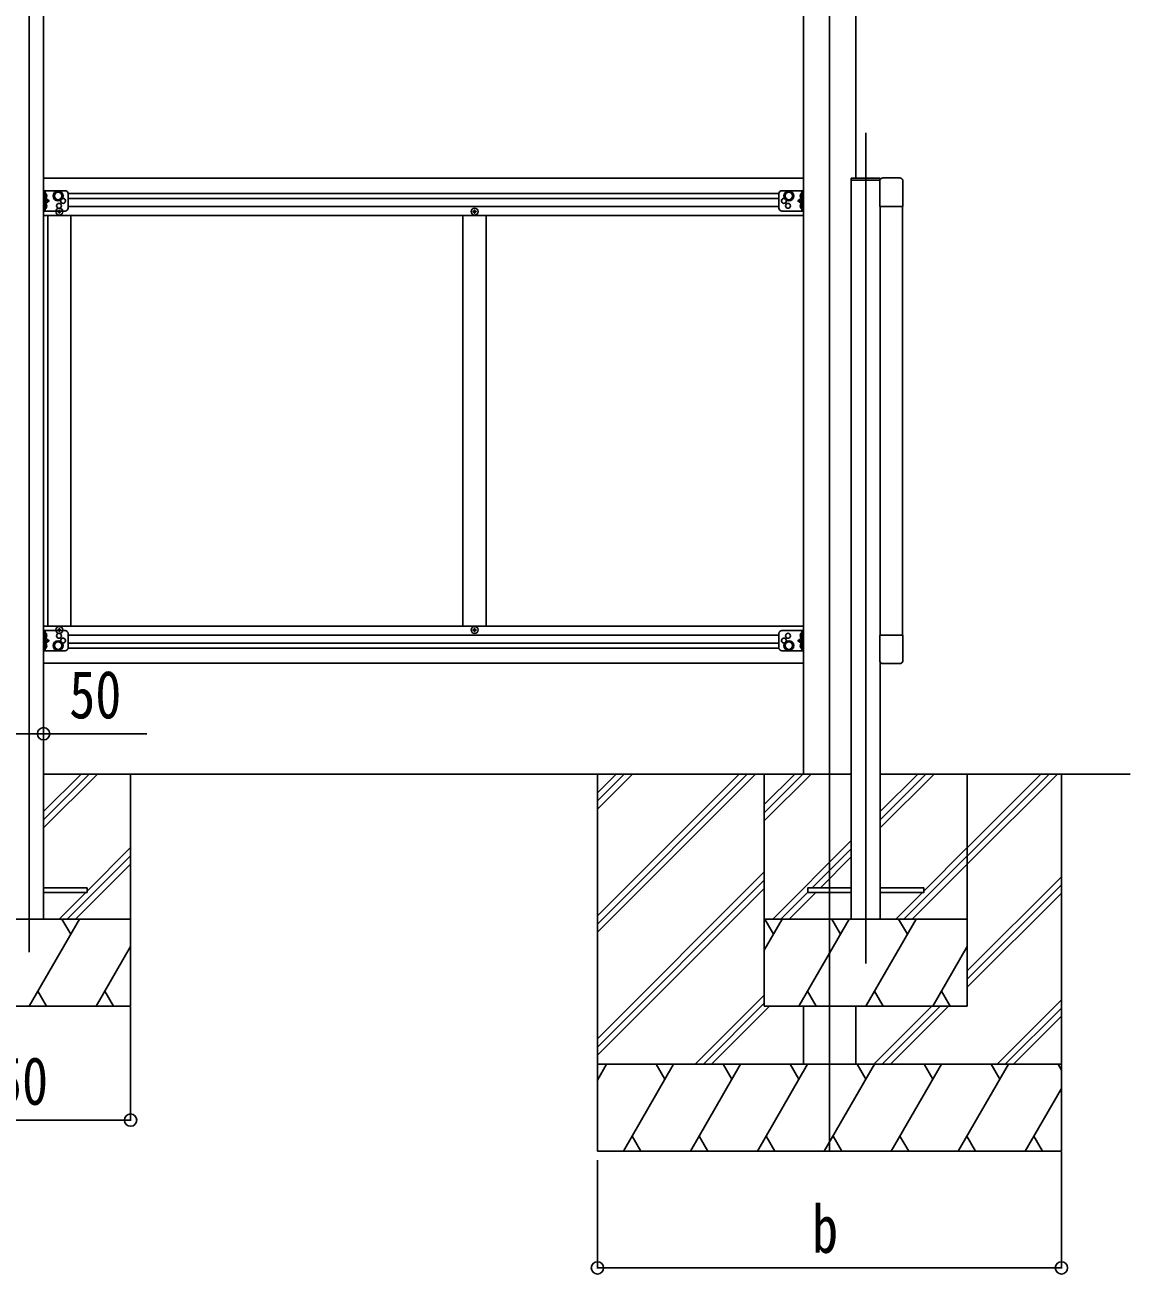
# Model space of a CAD drawing. Units: millimetres, scale not verified. Extents: x -10512 to 10512, y -7425 to 7425.
# Drawn here: x -363 to 1542, y -4683 to -2530 of the extents above; entities that cross this region are included whole.
import ezdxf
from ezdxf.enums import TextEntityAlignment as Align

# ---------------------------------------------------------------- set-up
doc = ezdxf.new("R2010")
doc.units = ezdxf.units.MM
doc.header["$LTSCALE"] = 30
for name, color, linetype in [('0-3_YKK_12', 2, 'Continuous'), ('0-4_YKK_13', 4, 'Continuous'), ('0-5_YKK_A1', 4, 'Continuous'), ('0-6_YKK_D', 6, 'Continuous')]:
    doc.layers.add(name, color=color, linetype=linetype)
doc.styles.add('ＭＳ ゴシック', font='')
doc.styles.get('ＭＳ ゴシック').set_extended_font_data('MS Gothic')

msp = doc.modelspace()

# ---------------------------------------------------------------- linework, layer by layer
at = {"layer": '0-3_YKK_12'}
for p, q in [((1024.37, -1297.04), (1024.37, -4471.44)), ((-355.63, -1701.45), (-355.63, -4128.31)), ((1086.87, -4148), (1086.87, -2716.3))]:
    msp.add_line(p, q, dxfattribs=at)
at = {"layer": '0-4_YKK_13'}
for p, q in [((1111.87, -2794.44), (1061.87, -2794.44)), ((1061.87, -2797.44), (1061.87, -2794.44)), ((1111.25, -2797.44), (1061.87, -2797.44)), ((1111.87, -2794.44), (1111.87, -2796.28)), ((1145.37, -2793.94), (1116.37, -2793.94)), ((-330.63, -2815.94), (-330.63, -2850.94)), ((-293.63, -2815.94), (-330.63, -2815.94)), ((-328.13, -2815.94), (-328.13, -2850.94)), ((942.17, -2815.94), (979.17, -2815.94)), ((976.67, -2815.94), (976.67, -2850.94)), ((979.17, -2815.94), (979.17, -2850.94)), ((1110.87, -2799.44), (1110.87, -2843.14)), ((1150.87, -2843.14), (1150.87, -2799.44)), ((-327.63, -2820.44), (-328.13, -2820.53)), ((-328.13, -2833.44), (-321.13, -2833.44)), ((-327.63, -2838.44), (-328.13, -2838.53)), ((-327.63, -2820.44), (-326.83, -2820.59)), ((-327.63, -2828.44), (-326.83, -2828.3)), ((-327.63, -2838.44), (-326.83, -2838.59)), ((-288.63, -2820.94), (-288.63, -2845.94)), ((937.17, -2820.94), (937.17, -2845.94)), ((976.67, -2833.44), (969.67, -2833.44)), ((976.17, -2820.44), (975.37, -2820.59)), ((976.17, -2828.44), (975.37, -2828.3)), ((976.17, -2838.44), (975.37, -2838.59)), ((976.17, -2820.44), (976.67, -2820.53)), ((976.17, -2838.44), (976.67, -2838.53)), ((-293.63, -2850.94), (-330.63, -2850.94)), ((-327.63, -2846.44), (-326.83, -2846.3)), ((-302.13, -2852.44), (-301.13, -2852.44)), ((413.87, -2852.44), (414.87, -2852.44)), ((942.17, -2850.94), (979.17, -2850.94)), ((976.17, -2846.44), (975.37, -2846.3)), ((1110.87, -2843.14), (1150.87, -2843.14)), ((-302.13, -3572.44), (-301.13, -3572.44)), ((413.87, -3572.44), (414.87, -3572.44)), ((-330.63, -3608.94), (-330.63, -3573.94)), ((-293.63, -3573.94), (-330.63, -3573.94)), ((-328.13, -3608.94), (-328.13, -3573.94)), ((-327.63, -3586.44), (-328.13, -3586.36)), ((-328.13, -3591.44), (-321.13, -3591.44)), ((-327.63, -3578.44), (-326.83, -3578.59)), ((-327.63, -3586.44), (-326.83, -3586.3)), ((-288.63, -3603.94), (-288.63, -3578.94)), ((937.17, -3603.94), (937.17, -3578.94)), ((942.17, -3573.94), (979.17, -3573.94)), ((976.67, -3591.44), (969.67, -3591.44)), ((976.17, -3578.44), (975.37, -3578.59)), ((976.17, -3586.44), (975.37, -3586.3)), ((976.17, -3586.44), (976.67, -3586.36)), ((976.67, -3608.94), (976.67, -3573.94)), ((979.17, -3608.94), (979.17, -3573.94)), ((1110.87, -3581.74), (1150.87, -3581.74)), ((1110.87, -3625.44), (1110.87, -3581.74)), ((1150.87, -3581.74), (1150.87, -3625.44)), ((-293.63, -3608.94), (-330.63, -3608.94)), ((-327.63, -3604.44), (-328.13, -3604.36)), ((-327.63, -3596.44), (-326.83, -3596.59)), ((-327.63, -3604.44), (-326.83, -3604.3)), ((942.17, -3608.94), (979.17, -3608.94)), ((976.17, -3596.44), (975.37, -3596.59)), ((976.17, -3604.44), (975.37, -3604.3)), ((976.17, -3604.44), (976.67, -3604.36)), ((1145.37, -3630.94), (1116.37, -3630.94)), ((-330.63, -4025.44), (-255.63, -4025.44)), ((1061.87, -4025.44), (986.87, -4025.44)), ((1111.87, -4017.44), (1186.87, -4017.44))]:
    msp.add_line(p, q, dxfattribs=at)
for points in [[(-305.63, -2832.45), (-312.13, -2828.7), (-312.13, -2821.19), (-305.63, -2817.44), (-299.13, -2821.19), (-299.13, -2828.7)], [(954.17, -2832.45), (960.67, -2828.7), (960.67, -2821.19), (954.17, -2817.44), (947.67, -2821.19), (947.67, -2828.7)], [(-305.63, -3592.44), (-312.13, -3596.19), (-312.13, -3603.7), (-305.63, -3607.45), (-299.13, -3603.7), (-299.13, -3596.19)], [(954.17, -3592.44), (960.67, -3596.19), (960.67, -3603.7), (954.17, -3607.45), (947.67, -3603.7), (947.67, -3596.19)]]:
    msp.add_lwpolyline(points, close=True, dxfattribs=at)
for points in [[(-328.51, -2824.44), (-327.88, -2823.26), (-325.65, -2822.14)], [(-328.51, -2824.44), (-327.88, -2825.63), (-325.65, -2826.74)], [(-328.51, -2842.44), (-327.88, -2841.26), (-325.65, -2840.14)], [(-327.63, -2820.44), (-327.63, -2828.44), (-328.13, -2828.36), (-328.13, -2820.53)], [(-328.13, -2828.44), (-321.13, -2833.44), (-328.13, -2838.44)], [(-327.63, -2838.44), (-327.63, -2846.44), (-328.13, -2846.36), (-328.13, -2838.53)], [(976.67, -2828.44), (969.67, -2833.44), (976.67, -2838.44)], [(977.05, -2824.44), (976.42, -2823.26), (974.19, -2822.14)], [(977.05, -2824.44), (976.42, -2825.63), (974.19, -2826.74)], [(977.05, -2842.44), (976.42, -2841.26), (974.19, -2840.14)], [(976.17, -2820.44), (976.17, -2828.44), (976.67, -2828.36), (976.67, -2820.53)], [(976.17, -2838.44), (976.17, -2846.44), (976.67, -2846.36), (976.67, -2838.53)], [(-328.51, -2842.44), (-327.88, -2843.63), (-325.65, -2844.74)], [(-305.13, -2851.44), (-306.13, -2851.44), (-306.13, -2852.44), (-305.13, -2852.44)], [(-303.13, -2850.44), (-303.13, -2849.44), (-304.13, -2849.44), (-304.13, -2850.44)], [(-304.13, -2853.44), (-304.13, -2854.44), (-303.13, -2854.44), (-303.13, -2853.44)], [(-301.13, -2852.44), (-301.13, -2851.44), (-302.13, -2851.44)], [(410.87, -2851.44), (409.87, -2851.44), (409.87, -2852.44), (410.87, -2852.44)], [(412.87, -2850.44), (412.87, -2849.44), (411.87, -2849.44), (411.87, -2850.44)], [(411.87, -2853.44), (411.87, -2854.44), (412.87, -2854.44), (412.87, -2853.44)], [(414.87, -2852.44), (414.87, -2851.44), (413.87, -2851.44)], [(977.05, -2842.44), (976.42, -2843.63), (974.19, -2844.74)], [(-305.13, -3573.44), (-306.13, -3573.44), (-306.13, -3572.44), (-305.13, -3572.44)], [(-304.13, -3571.44), (-304.13, -3570.44), (-303.13, -3570.44), (-303.13, -3571.44)], [(-301.13, -3572.44), (-301.13, -3573.44), (-302.13, -3573.44)], [(410.87, -3573.44), (409.87, -3573.44), (409.87, -3572.44), (410.87, -3572.44)], [(411.87, -3571.44), (411.87, -3570.44), (412.87, -3570.44), (412.87, -3571.44)], [(414.87, -3572.44), (414.87, -3573.44), (413.87, -3573.44)], [(-328.51, -3582.44), (-327.88, -3581.26), (-325.65, -3580.14)], [(-328.51, -3582.44), (-327.88, -3583.63), (-325.65, -3584.74)], [(-327.63, -3586.44), (-327.63, -3578.44), (-328.13, -3578.53), (-328.13, -3586.36)], [(-328.13, -3596.44), (-321.13, -3591.44), (-328.13, -3586.44)], [(-303.13, -3574.44), (-303.13, -3575.44), (-304.13, -3575.44), (-304.13, -3574.44)], [(412.87, -3574.44), (412.87, -3575.44), (411.87, -3575.44), (411.87, -3574.44)], [(976.67, -3596.44), (969.67, -3591.44), (976.67, -3586.44)], [(977.05, -3582.44), (976.42, -3581.26), (974.19, -3580.14)], [(977.05, -3582.44), (976.42, -3583.63), (974.19, -3584.74)], [(976.17, -3586.44), (976.17, -3578.44), (976.67, -3578.53), (976.67, -3586.36)], [(-328.51, -3600.44), (-327.88, -3599.26), (-325.65, -3598.14)], [(-328.51, -3600.44), (-327.88, -3601.63), (-325.65, -3602.74)], [(-327.63, -3604.44), (-327.63, -3596.44), (-328.13, -3596.53), (-328.13, -3604.36)], [(977.05, -3600.44), (976.42, -3599.26), (974.19, -3598.14)], [(977.05, -3600.44), (976.42, -3601.63), (974.19, -3602.74)], [(976.17, -3604.44), (976.17, -3596.44), (976.67, -3596.53), (976.67, -3604.36)], [(-255.63, -4025.44), (-255.63, -4017.44), (-330.63, -4017.44)], [(986.87, -4025.44), (986.87, -4017.44), (1061.87, -4017.44)], [(1186.87, -4017.44), (1186.87, -4025.44), (1111.87, -4025.44)]]:
    msp.add_lwpolyline(points, dxfattribs=at)
for centre, radius in [((-305.63, -2824.94), 8.5), ((-305.63, -2824.94), 7.5), ((-305.63, -2824.94), 6.5), ((954.17, -2824.94), 8.5), ((954.17, -2824.94), 7.5), ((954.17, -2824.94), 6.5), ((-304.13, -2841.94), 4.25), ((952.67, -2841.94), 4.25), ((-303.63, -2851.94), 5.9), ((412.37, -2851.94), 5.9), ((-303.63, -3572.94), 5.9), ((412.37, -3572.94), 5.9), ((-305.63, -3599.94), 8.5), ((-305.63, -3599.94), 7.5), ((-305.63, -3599.94), 6.5), ((-304.13, -3582.94), 4.25), ((954.17, -3599.94), 8.5), ((954.17, -3599.94), 7.5), ((954.17, -3599.94), 6.5), ((952.67, -3582.94), 4.25)]:
    msp.add_circle(centre, radius, dxfattribs=at)
for centre, radius, start, end in [((1116.37, -2799.44), 5.5, 90, 180), ((1145.37, -2799.44), 5.5, 0, 90), ((-293.63, -2820.94), 5, 0, 90), ((942.17, -2820.94), 5, 90, 180), ((-326.98, -2821.47), 0.9, 32.05588, 80), ((-326.98, -2827.42), 0.9, 280, 327.94412), ((-326.98, -2839.47), 0.9, 32.05588, 80), ((-331.73, -2824.44), 6.5, 327.94412, 32.05588), ((-331.73, -2842.44), 6.5, 327.94412, 32.05588), ((-297.13, -2833.44), 4.25, 162.88004, 107.12346), ((945.67, -2833.44), 4.25, 72.87654, 17.11996), ((980.27, -2824.44), 6.5, 147.94412, 212.05588), ((980.27, -2842.44), 6.5, 147.94412, 212.05588), ((975.52, -2821.47), 0.9, 100, 147.94412), ((975.52, -2827.42), 0.9, 212.05588, 260), ((975.52, -2839.47), 0.9, 100, 147.94412), ((-326.98, -2845.42), 0.9, 280, 327.94412), ((-305.13, -2850.44), 1, 270, 0), ((-305.13, -2853.44), 1, 0, 90), ((-302.13, -2850.44), 1, 180, 270), ((-302.13, -2853.44), 1, 90, 180), ((-293.63, -2845.94), 5, 270, 0), ((410.87, -2850.44), 1, 270, 0), ((410.87, -2853.44), 1, 0, 90), ((413.87, -2850.44), 1, 180, 270), ((413.87, -2853.44), 1, 90, 180), ((942.17, -2845.94), 5, 180, 270), ((975.52, -2845.42), 0.9, 212.05588, 260), ((-305.13, -3571.44), 1, 270, 0), ((-305.13, -3574.44), 1, 0, 90), ((-302.13, -3571.44), 1, 180, 270), ((-302.13, -3574.44), 1, 90, 180), ((410.87, -3571.44), 1, 270, 0), ((410.87, -3574.44), 1, 0, 90), ((413.87, -3571.44), 1, 180, 270), ((413.87, -3574.44), 1, 90, 180), ((-326.98, -3579.47), 0.9, 32.05588, 80), ((-326.98, -3585.42), 0.9, 280, 327.94412), ((-331.73, -3582.44), 6.5, 327.94412, 32.05588), ((-297.13, -3591.44), 4.25, 252.87654, 197.11996), ((-293.63, -3578.94), 5, 0, 90), ((942.17, -3578.94), 5, 90, 180), ((945.67, -3591.44), 4.25, 342.88004, 287.12346), ((980.27, -3582.44), 6.5, 147.94412, 212.05588), ((975.52, -3579.47), 0.9, 100, 147.94412), ((975.52, -3585.42), 0.9, 212.05588, 260), ((-326.98, -3597.47), 0.9, 32.05588, 80), ((-326.98, -3603.42), 0.9, 280, 327.94412), ((-331.73, -3600.44), 6.5, 327.94412, 32.05588), ((-293.63, -3603.94), 5, 270, 0), ((942.17, -3603.94), 5, 180, 270), ((980.27, -3600.44), 6.5, 147.94412, 212.05588), ((975.52, -3597.47), 0.9, 100, 147.94412), ((975.52, -3603.42), 0.9, 212.05588, 260), ((1116.37, -3625.44), 5.5, 180, 270), ((1145.37, -3625.44), 5.5, 270, 0)]:
    msp.add_arc(centre, radius, start, end, dxfattribs=at)
at = {"layer": '0-5_YKK_A1'}
for p, q in [((979.17, -1692.44), (979.17, -3821.44)), ((1069.57, -1692.44), (1069.57, -2794.44)), ((-330.63, -1708.44), (-330.63, -4071.44)), ((-330.63, -2794.44), (979.17, -2794.44)), ((1061.87, -4071.44), (1061.87, -2797.44)), ((937.19, -2820.44), (-288.66, -2820.44)), ((937.17, -2829.44), (-288.63, -2829.44)), ((-330.63, -2858.44), (979.17, -2858.44)), ((-323.63, -3566.44), (-323.63, -2858.44)), ((937.17, -2842.94), (-288.63, -2842.94)), ((-283.63, -3566.44), (-283.63, -2858.44)), ((392.37, -3566.44), (392.37, -2858.44)), ((432.37, -3566.44), (432.37, -2858.44)), ((1111.87, -2843.14), (1111.87, -3581.74)), ((1149.87, -3581.74), (1149.87, -2843.14)), ((979.17, -3566.44), (-330.63, -3566.44)), ((937.17, -3581.94), (-288.63, -3581.94)), ((937.19, -3604.44), (-288.66, -3604.44)), ((937.17, -3595.44), (-288.63, -3595.44)), ((979.17, -3630.44), (-330.63, -3630.44)), ((1111.87, -4071.44), (1111.87, -3628.61)), ((-330.63, -3821.44), (1061.87, -3821.44)), ((-330.63, -3914.21), (-237.87, -3821.44)), ((-330.63, -3900.07), (-252.01, -3821.44)), ((-330.63, -3885.92), (-266.15, -3821.44)), ((-180.63, -4221.44), (-180.63, -3821.44)), ((624.17, -3821.44), (624.17, -4471.44)), ((624.17, -4065.62), (868.35, -3821.44)), ((624.17, -4079.76), (882.49, -3821.44)), ((624.17, -4093.9), (896.63, -3821.44)), ((624.17, -3881.77), (684.5, -3821.44)), ((624.17, -3867.63), (670.36, -3821.44)), ((624.17, -3853.49), (656.22, -3821.44)), ((911.87, -3821.44), (911.87, -4221.44)), ((911.87, -3873.79), (964.22, -3821.44)), ((911.87, -3887.93), (978.36, -3821.44)), ((911.87, -3902.08), (992.5, -3821.44)), ((1111.87, -3821.44), (1542.4, -3821.44)), ((1111.87, -3914.21), (1204.63, -3821.44)), ((1111.87, -3900.07), (1190.49, -3821.44)), ((1111.87, -3885.92), (1176.35, -3821.44)), ((1261.87, -3976.71), (1417.13, -3821.44)), ((1261.87, -3948.42), (1388.85, -3821.44)), ((1261.87, -3962.56), (1402.99, -3821.44)), ((1261.87, -4221.44), (1261.87, -3821.44)), ((1424.17, -3821.44), (1424.17, -4471.44)), ((926.35, -4071.44), (1061.87, -3935.92)), ((-255.63, -4023.06), (-180.63, -3948.06)), ((994.49, -4017.44), (1061.87, -3950.07)), ((1186.87, -4023.06), (1261.87, -3948.06)), ((-289.88, -4071.44), (-180.63, -3962.2)), ((-275.74, -4071.44), (-180.63, -3976.34)), ((1008.63, -4017.44), (1061.87, -3964.21)), ((1152.62, -4071.44), (1261.87, -3962.2)), ((1166.76, -4071.44), (1261.87, -3976.34)), ((624.17, -4277.75), (911.87, -3990.05)), ((1261.87, -4160.55), (1424.17, -3998.25)), ((-304.02, -4071.44), (-258.02, -4025.44)), ((624.17, -4291.89), (911.87, -4004.2)), ((624.17, -4306.04), (911.87, -4018.34)), ((940.49, -4071.44), (986.87, -4025.06)), ((954.63, -4071.44), (1000.63, -4025.44)), ((1138.48, -4071.44), (1184.48, -4025.44)), ((1261.87, -4174.69), (1424.17, -4012.4)), ((1261.87, -4188.84), (1424.17, -4026.54)), ((-530.63, -4071.44), (-180.63, -4071.44)), ((-355.63, -4221.44), (-269.02, -4071.44)), ((-284.03, -4097.43), (-299.03, -4071.44)), ((911.87, -4071.44), (1261.87, -4071.44)), ((911.87, -4124.56), (942.54, -4071.44)), ((927.53, -4097.43), (912.53, -4071.44)), ((971.4, -4221.44), (1058.01, -4071.44)), ((1043, -4097.43), (1028, -4071.44)), ((1086.87, -4221.44), (1173.47, -4071.44)), ((1158.47, -4097.43), (1143.47, -4071.44)), ((-240.16, -4221.44), (-180.63, -4118.34)), ((1202.34, -4221.44), (1261.87, -4118.34)), ((-340.63, -4195.46), (-325.63, -4221.44)), ((-225.16, -4195.46), (-210.16, -4221.44)), ((986.4, -4195.46), (1001.4, -4221.44)), ((1101.87, -4195.46), (1116.87, -4221.44)), ((1217.34, -4195.46), (1232.34, -4221.44)), ((792.61, -4321.44), (911.87, -4202.19)), ((806.75, -4321.44), (911.87, -4216.33)), ((1313.11, -4321.44), (1424.17, -4210.38)), ((-530.63, -4221.44), (-180.63, -4221.44)), ((820.9, -4321.44), (920.89, -4221.44)), ((911.87, -4221.44), (1261.87, -4221.44)), ((979.17, -4221.44), (979.17, -4321.44)), ((1069.57, -4221.44), (1069.57, -4321.44)), ((1100.98, -4321.44), (1200.98, -4221.44)), ((1115.12, -4321.44), (1215.12, -4221.44)), ((1129.26, -4321.44), (1229.26, -4221.44)), ((1327.25, -4321.44), (1424.17, -4224.53)), ((1341.4, -4321.44), (1424.17, -4238.67)), ((1424.17, -4321.44), (624.17, -4321.44)), ((624.17, -4348.95), (640.05, -4321.44)), ((668.92, -4471.44), (755.52, -4321.44)), ((740.52, -4347.42), (725.52, -4321.44)), ((784.39, -4471.44), (870.99, -4321.44)), ((855.99, -4347.43), (840.99, -4321.44)), ((899.86, -4471.44), (986.46, -4321.44)), ((971.46, -4347.42), (956.46, -4321.44)), ((1015.33, -4471.44), (1101.93, -4321.44)), ((1086.93, -4347.42), (1071.93, -4321.44)), ((1130.8, -4471.44), (1217.4, -4321.44)), ((1202.4, -4347.42), (1187.4, -4321.44)), ((1246.27, -4471.44), (1332.87, -4321.44)), ((1302.87, -4321.44), (1317.87, -4347.42)), ((1418.34, -4321.44), (1424.17, -4331.54)), ((1361.74, -4471.44), (1424.17, -4363.31)), ((683.91, -4445.46), (698.91, -4471.44)), ((799.38, -4445.46), (814.38, -4471.44)), ((914.86, -4445.46), (929.86, -4471.44)), ((1030.33, -4445.46), (1045.32, -4471.44)), ((1145.8, -4445.46), (1160.79, -4471.44)), ((1261.27, -4445.46), (1276.26, -4471.44)), ((1376.73, -4445.46), (1391.73, -4471.44)), ((624.17, -4471.44), (1424.17, -4471.44))]:
    msp.add_line(p, q, dxfattribs=at)
at = {"layer": '0-6_YKK_D'}
for p, q in [((-330.63, -3700.42), (-330.63, -3752.73)), ((-180.63, -4222.44), (-180.63, -4418.71)), ((-530.63, -4417.71), (-180.63, -4417.71)), ((1424.17, -4472.44), (1424.17, -4673.37)), ((624.17, -4486.66), (624.17, -4673.37)), ((624.17, -4672.37), (1424.17, -4672.37))]:
    msp.add_line(p, q, dxfattribs=at)
msp.add_lwpolyline([(-380.63, -3751.73), (-330.63, -3751.73), (-152.8, -3751.73)], dxfattribs=at)
for centre in [(-330.63, -3751.73), (-180.63, -4417.71), (624.17, -4672.37), (1424.17, -4672.37)]:
    msp.add_circle(centre, 10.62, dxfattribs=at)

# ---------------------------------------------------------------- texts
at = {"layer": '0-6_YKK_D', "style": 'ＭＳ ゴシック', "width": 0.8}
for s, p in [('50', (-286.46, -3750.07)), ('350', (-457.63, -4416.05)), ('b', (994.17, -4671.07))]:
    msp.add_text(s, height=82.48, dxfattribs=at).set_placement(p, align=Align.BOTTOM_LEFT)

doc.saveas('drawing.dxf')
